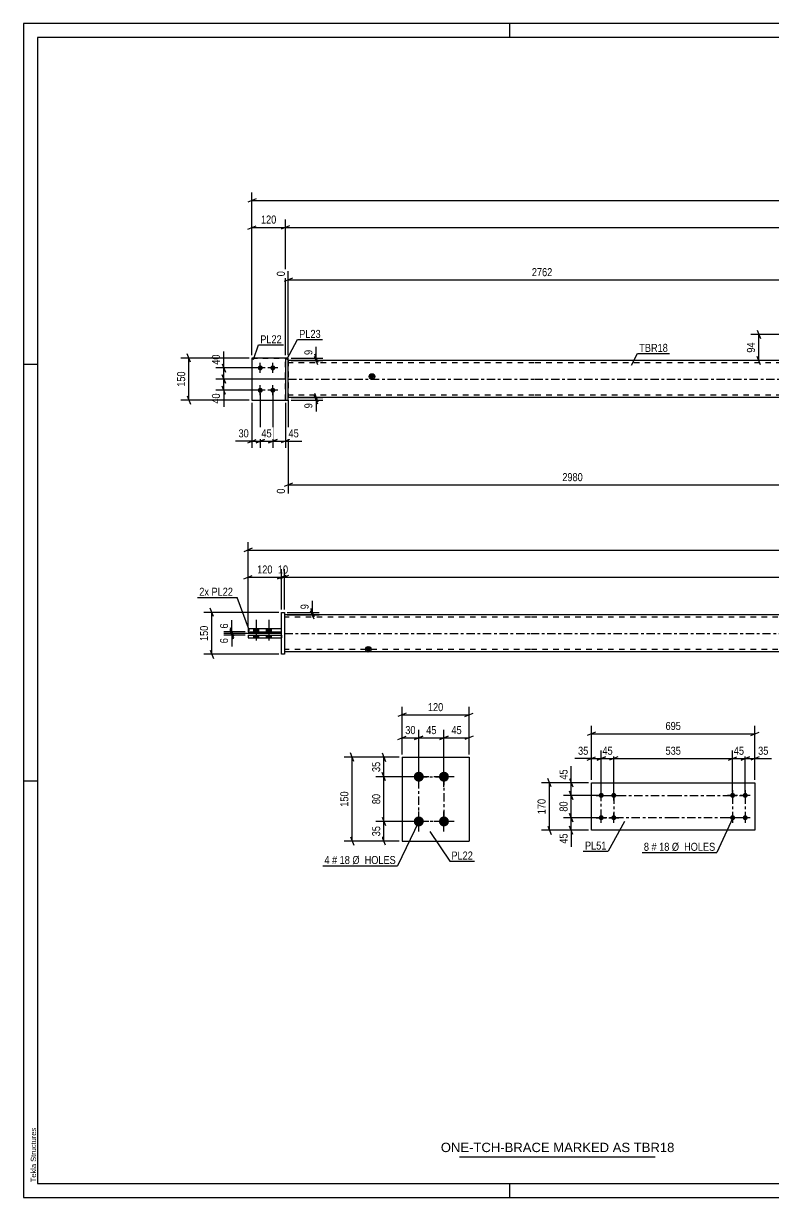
# Model space of a CAD drawing. Header units: millimetres. Extents: x 0 to 594, y 0 to 420.
# Drawn here: x 0 to 268.3, y 0 to 420 of the extents above; entities that cross this region are included whole.
import ezdxf

# ---------------------------------------------------------------- set-up
doc = ezdxf.new("R2010")
doc.units = ezdxf.units.MM
doc.linetypes.add('DXK_LINE_DOT2', pattern=[3.9198, 1.9599, -1.9599])
doc.linetypes.add('DXK_LINE_DOT3', pattern=[5.9187, 2.979, -0.9799, 0.9799, -0.9799])
doc.styles.add('Arial', font='ARIAL.TTF', dxfattribs={"height": 0.2})
doc.styles.add('Arial Narrow', font='ARIALN.TTF', dxfattribs={"height": 0.2})

# ---------------------------------------------------------------- blocks, each defined once
blk = doc.blocks.new('Unknown-489684449-1163')
at = {"color": 5, "linetype": 'Continuous'}
for p, q in [((594, 420), (0, 420)), ((0, 420), (0, 0)), ((174, 415), (174, 420)), ((589, 415), (5, 415)), ((5, 415), (5, 5)), ((5, 298), (0, 298)), ((5, 149), (0, 149)), ((5, 5), (589, 5)), ((174, 0), (174, 5)), ((0, 0), (594, 0))]:
    blk.add_line(p, q, dxfattribs=at)
at = {"color": 174, "linetype": 'Continuous', "style": 'Arial'}
blk.add_text('Tekla Structures', height=1.9102, rotation=90, dxfattribs=at).set_placement((4.5, 5.5))
blk = doc.blocks.new('Unknown-489684449-10441')
at = {"color": 7, "linetype": 'Continuous'}
blk.add_line((156, 14.5), (226, 14.5), dxfattribs=at)
at = {"color": 7, "style": 'Arial'}
blk.add_text('ONE-TCH-BRACE MARKED AS TBR18', height=3.3428, dxfattribs=at).set_placement((149.28, 16.25))
blk = doc.blocks.new('Part-489684449-1657 - 1537')
at = {"color": 2, "linetype": 'Continuous'}
for p, q in [((92.32, 209.32), (93.32, 209.32)), ((92.32, 194.32), (92.32, 209.32)), ((93.32, 209.32), (93.32, 194.32)), ((93.32, 194.32), (92.32, 194.32))]:
    blk.add_line(p, q, dxfattribs=at)
blk = doc.blocks.new('Part-489684449-1655 - 1537')
at = {"color": 2, "linetype": 'Continuous'}
for p, q in [((80.32, 201.22), (80.32, 200.22)), ((80.32, 201.22), (92.32, 201.22)), ((80.32, 200.22), (92.32, 200.22)), ((92.32, 201.22), (92.32, 200.22))]:
    blk.add_line(p, q, dxfattribs=at)
blk = doc.blocks.new('Part-489684449-1543 - 1537')
at = {"linetype": 'Continuous'}
blk.add_hatch(color=2, dxfattribs=at).paths.add_polyline_path([(123.32, 195.22), (122.52, 196.62), (124.12, 196.62)])
at = {"color": 2, "linetype": 'Continuous'}
for p, q in [((181.32, 208.42), (93.32, 208.42)), ((422.75, 208.42), (181.42, 208.42)), ((181.32, 195.22), (93.32, 195.22)), ((123.32, 195.22), (122.52, 196.62)), ((122.52, 196.62), (124.12, 196.62)), ((124.12, 196.62), (123.32, 195.22)), ((422.75, 195.22), (181.42, 195.22))]:
    blk.add_line(p, q, dxfattribs=at)
at = {"color": 7, "linetype": 'DXK_LINE_DOT2'}
for p, q in [((93.32, 208.42), (93.32, 195.22)), ((181.32, 207.62), (93.32, 207.62)), ((422.75, 207.62), (181.42, 207.62)), ((181.32, 196.02), (93.32, 196.02)), ((422.75, 196.02), (181.42, 196.02))]:
    blk.add_line(p, q, dxfattribs=at)
at = {"color": 7, "linetype": 'DXK_LINE_DOT3'}
for p, q in [((93.32, 201.82), (181.32, 201.82)), ((181.42, 201.82), (422.75, 201.82))]:
    blk.add_line(p, q, dxfattribs=at)
at = {"color": 2, "linetype": 'Continuous'}
blk.add_circle((123.32, 196.12), 1, dxfattribs=at)
blk = doc.blocks.new('Part-489684449-1656 - 1537')
at = {"color": 2, "linetype": 'Continuous'}
for p, q in [((80.32, 203.42), (80.32, 202.42)), ((92.32, 203.42), (80.32, 203.42)), ((80.32, 202.42), (92.32, 202.42)), ((92.32, 202.42), (92.32, 203.42))]:
    blk.add_line(p, q, dxfattribs=at)
blk = doc.blocks.new('Bolt-489684449-1661 - 1537')
at = {"linetype": 'Continuous'}
for points in [[(82.42, 202.42), (84.22, 202.42), (84.22, 203.42), (82.42, 203.42)], [(82.42, 202.42), (84.22, 202.42), (84.22, 203.42), (82.42, 203.42)], [(86.92, 202.42), (88.72, 202.42), (88.72, 203.42), (86.92, 203.42)], [(86.92, 202.42), (88.72, 202.42), (88.72, 203.42), (86.92, 203.42)], [(82.42, 200.22), (84.22, 200.22), (84.22, 201.22), (82.42, 201.22)], [(82.42, 200.22), (84.22, 200.22), (84.22, 201.22), (82.42, 201.22)], [(86.92, 200.22), (88.72, 200.22), (88.72, 201.22), (86.92, 201.22)], [(86.92, 200.22), (88.72, 200.22), (88.72, 201.22), (86.92, 201.22)]]:
    blk.add_hatch(color=1, dxfattribs=at).paths.add_polyline_path(points)
at = {"color": 1, "linetype": 'Continuous'}
for p, q in [((83.32, 199.22), (83.32, 206.72)), ((83.32, 199.22), (83.32, 206.72)), ((87.82, 199.22), (87.82, 206.72)), ((87.82, 199.22), (87.82, 206.72)), ((82.42, 202.42), (82.42, 203.42)), ((82.42, 202.42), (82.42, 203.42)), ((84.22, 202.42), (84.22, 203.42)), ((84.22, 202.42), (84.22, 203.42)), ((86.92, 202.42), (86.92, 203.42)), ((86.92, 202.42), (86.92, 203.42)), ((88.72, 202.42), (88.72, 203.42)), ((88.72, 202.42), (88.72, 203.42)), ((82.42, 200.22), (82.42, 201.22)), ((82.42, 200.22), (82.42, 201.22)), ((84.22, 200.22), (84.22, 201.22)), ((84.22, 200.22), (84.22, 201.22)), ((86.92, 200.22), (86.92, 201.22)), ((86.92, 200.22), (86.92, 201.22)), ((88.72, 200.22), (88.72, 201.22)), ((88.72, 200.22), (88.72, 201.22))]:
    blk.add_line(p, q, dxfattribs=at)
blk = doc.blocks.new('Part-489684449-1690 - 1400')
at = {"color": 2, "linetype": 'Continuous'}
for p, q in [((94.69, 300.29), (93.69, 300.29)), ((93.69, 300.29), (93.69, 285.29)), ((94.69, 285.29), (94.69, 300.29)), ((93.69, 285.29), (94.69, 285.29))]:
    blk.add_line(p, q, dxfattribs=at)
blk = doc.blocks.new('Part-489684449-1428 - 1400')
at = {"linetype": 'Continuous'}
blk.add_hatch(color=2, dxfattribs=at).paths.add_polyline_path([(124.69, 292.79), (123.89, 294.19), (125.49, 294.19)])
at = {"color": 2, "linetype": 'Continuous'}
for p, q in [((182.69, 299.39), (94.69, 299.39)), ((424.12, 299.39), (182.79, 299.39)), ((124.69, 292.79), (123.89, 294.19)), ((123.89, 294.19), (125.49, 294.19)), ((125.49, 294.19), (124.69, 292.79)), ((182.69, 286.19), (94.69, 286.19)), ((424.12, 286.19), (182.79, 286.19))]:
    blk.add_line(p, q, dxfattribs=at)
at = {"color": 7, "linetype": 'DXK_LINE_DOT2'}
for p, q in [((94.69, 299.39), (94.69, 286.19)), ((182.69, 298.59), (94.69, 298.59)), ((424.12, 298.59), (182.79, 298.59)), ((182.69, 286.99), (94.69, 286.99)), ((424.12, 286.99), (182.79, 286.99))]:
    blk.add_line(p, q, dxfattribs=at)
at = {"color": 7, "linetype": 'DXK_LINE_DOT3'}
for p, q in [((94.69, 292.79), (182.69, 292.79)), ((182.79, 292.79), (424.12, 292.79))]:
    blk.add_line(p, q, dxfattribs=at)
at = {"color": 2, "linetype": 'Continuous'}
blk.add_circle((124.69, 293.69), 1, dxfattribs=at)
blk = doc.blocks.new('Part-489684449-1688 - 1400')
at = {"color": 7, "linetype": 'DXK_LINE_DOT2'}
for p, q in [((81.69, 300.29), (81.69, 285.29)), ((81.69, 300.29), (93.69, 300.29)), ((93.69, 300.29), (93.69, 285.29)), ((81.69, 285.29), (93.69, 285.29))]:
    blk.add_line(p, q, dxfattribs=at)
blk = doc.blocks.new('Part-489684449-1689 - 1400')
at = {"color": 2, "linetype": 'Continuous'}
for p, q in [((81.69, 300.29), (81.69, 285.29)), ((93.69, 300.29), (81.69, 300.29)), ((81.69, 285.29), (93.69, 285.29))]:
    blk.add_line(p, q, dxfattribs=at)
at = {"color": 7, "linetype": 'DXK_LINE_DOT2'}
blk.add_line((93.69, 285.29), (93.69, 300.29), dxfattribs=at)
blk = doc.blocks.new('Bolt-489684449-1694 - 1400')
at = {"linetype": 'Continuous'}
for points in [[(84.69, 295.89, -1), (84.69, 297.69, -1)], [(89.19, 295.89, -1), (89.19, 297.69, -1)], [(84.69, 287.89, -1), (84.69, 289.69, -1)], [(89.19, 287.89, -1), (89.19, 289.69, -1)]]:
    blk.add_hatch(color=1, dxfattribs=at).paths.add_polyline_path(points)
at = {"color": 1, "linetype": 'Continuous'}
for p, q in [((84.69, 294.99), (84.69, 298.59)), ((89.19, 294.99), (89.19, 298.59)), ((86.49, 296.79), (82.89, 296.79)), ((90.99, 296.79), (87.39, 296.79)), ((84.69, 286.99), (84.69, 290.59)), ((89.19, 286.99), (89.19, 290.59)), ((86.49, 288.79), (82.89, 288.79)), ((90.99, 288.79), (87.39, 288.79))]:
    blk.add_line(p, q, dxfattribs=at)
blk = doc.blocks.new('Bolt-489684449-7241 - 7239')
at = {"linetype": 'Continuous'}
for points in [[(253.65, 142.97, -1), (253.65, 144.77, -1)], [(258.15, 142.97, -1), (258.15, 144.77, -1)], [(253.65, 134.97, -1), (253.65, 136.77, -1)], [(258.15, 134.97, -1), (258.15, 136.77, -1)]]:
    blk.add_hatch(color=1, dxfattribs=at).paths.add_polyline_path(points)
at = {"color": 1, "linetype": 'Continuous'}
for p, q in [((255.45, 143.87), (251.85, 143.87)), ((253.65, 145.67), (253.65, 142.07)), ((259.95, 143.87), (256.35, 143.87)), ((258.15, 145.67), (258.15, 142.07)), ((255.45, 135.87), (251.85, 135.87)), ((253.65, 137.67), (253.65, 134.07)), ((259.95, 135.87), (256.35, 135.87)), ((258.15, 137.67), (258.15, 134.07))]:
    blk.add_line(p, q, dxfattribs=at)
blk = doc.blocks.new('Part-489684449-7240 - 7239')
at = {"color": 2, "linetype": 'Continuous'}
for p, q in [((203.15, 131.37), (203.15, 148.37)), ((203.15, 148.37), (232.35, 148.37)), ((232.45, 148.37), (261.65, 148.37)), ((261.65, 148.37), (261.65, 131.37)), ((232.35, 131.37), (203.15, 131.37)), ((261.65, 131.37), (232.45, 131.37))]:
    blk.add_line(p, q, dxfattribs=at)
blk = doc.blocks.new('Bolt-489684449-7242 - 7239')
at = {"linetype": 'Continuous'}
for points in [[(206.65, 144.77, -1), (206.65, 142.97, -1)], [(211.15, 144.77, -1), (211.15, 142.97, -1)], [(206.65, 136.77, -1), (206.65, 134.97, -1)], [(211.15, 136.77, -1), (211.15, 134.97, -1)]]:
    blk.add_hatch(color=1, dxfattribs=at).paths.add_polyline_path(points)
at = {"color": 1, "linetype": 'Continuous'}
for p, q in [((204.85, 143.87), (208.45, 143.87)), ((206.65, 142.07), (206.65, 145.67)), ((209.35, 143.87), (212.95, 143.87)), ((211.15, 142.07), (211.15, 145.67)), ((204.85, 135.87), (208.45, 135.87)), ((206.65, 134.07), (206.65, 137.67)), ((209.35, 135.87), (212.95, 135.87)), ((211.15, 134.07), (211.15, 137.67))]:
    blk.add_line(p, q, dxfattribs=at)
blk = doc.blocks.new('Part-489684449-7162 - 7161')
at = {"color": 2, "linetype": 'Continuous'}
for p, q in [((135.4, 157.54), (135.4, 127.54)), ((135.4, 157.54), (159.4, 157.54)), ((159.4, 157.54), (159.4, 127.54)), ((135.4, 127.54), (159.4, 127.54))]:
    blk.add_line(p, q, dxfattribs=at)
blk = doc.blocks.new('Bolt-489684449-7163 - 7161')
at = {"linetype": 'Continuous'}
for points in [[(141.4, 148.74, -1), (141.4, 152.34, -1)], [(150.4, 148.74, -1), (150.4, 152.34, -1)], [(141.4, 132.74, -1), (141.4, 136.34, -1)], [(150.4, 132.74, -1), (150.4, 136.34, -1)]]:
    blk.add_hatch(color=1, dxfattribs=at).paths.add_polyline_path(points)
at = {"color": 1, "linetype": 'Continuous'}
for p, q in [((141.4, 146.94), (141.4, 154.14)), ((150.4, 146.94), (150.4, 154.14)), ((145, 150.54), (137.8, 150.54)), ((154, 150.54), (146.8, 150.54)), ((145, 134.54), (137.8, 134.54)), ((141.4, 130.94), (141.4, 138.14)), ((154, 134.54), (146.8, 134.54)), ((150.4, 130.94), (150.4, 138.14))]:
    blk.add_line(p, q, dxfattribs=at)
blk = doc.blocks.new('Rectangle-489684449-8534 - 7239')
at = {"color": 1, "linetype": 'DXK_LINE_DOT3'}
for p, q in [((206.65, 143.87), (232.35, 143.87)), ((206.65, 135.87), (206.65, 143.87)), ((232.45, 143.87), (258.15, 143.87)), ((258.15, 143.87), (258.15, 135.87)), ((232.35, 135.87), (206.65, 135.87)), ((258.15, 135.87), (232.45, 135.87))]:
    blk.add_line(p, q, dxfattribs=at)
blk = doc.blocks.new('Rectangle-489684449-8358 - 7161')
at = {"color": 1, "linetype": 'DXK_LINE_DOT3'}
blk.add_lwpolyline([(141.4, 150.54), (150.4, 150.54), (150.4, 134.54), (141.4, 134.54), (141.4, 150.54)], close=True, dxfattribs=at)
blk = doc.blocks.new('Line-489684449-8544 - 7239')
at = {"color": 1, "linetype": 'DXK_LINE_DOT3'}
blk.add_line((211.15, 143.87), (211.15, 135.87), dxfattribs=at)
blk = doc.blocks.new('Line-489684449-8551 - 7239')
at = {"color": 1, "linetype": 'DXK_LINE_DOT3'}
blk.add_line((253.65, 143.87), (253.65, 135.87), dxfattribs=at)
blk = doc.blocks.new('StraightDimension-489684449-5433 - 1537')
at = {"color": 7, "linetype": 'Continuous'}
for p, q in [((81.82, 232.24), (78.82, 231.04)), ((80.32, 204.42), (80.32, 234.49)), ((80.32, 231.64), (523.85, 231.64))]:
    blk.add_line(p, q, dxfattribs=at)
blk = doc.blocks.new('StraightDimension-489684449-5389 - 1537')
at = {"color": 7, "linetype": 'Continuous'}
for p, q in [((92.32, 210.32), (92.32, 224.74)), ((93.32, 210.32), (93.32, 224.74)), ((90.82, 221.29), (93.82, 222.49)), ((94.82, 222.49), (91.82, 221.29)), ((92.32, 221.89), (93.32, 221.89))]:
    blk.add_line(p, q, dxfattribs=at)
at = {"color": 0}
blk.add_wipeout([(95.25, 222.64), (95.25, 226.84), (90.39, 226.84), (90.39, 222.64)], dxfattribs=at)
at = {"color": 3, "style": 'Arial Narrow'}
blk.add_text('10', height=2.863, dxfattribs=at).set_placement((90.99, 223.24))
blk = doc.blocks.new('StraightDimension-489684449-9679 - 1537')
at = {"color": 7, "linetype": 'Continuous'}
for p, q in [((67.96, 207.82), (66.76, 210.82)), ((91.32, 209.32), (64.51, 209.32)), ((67.36, 194.32), (67.36, 209.32)), ((91.32, 194.32), (64.51, 194.32)), ((66.76, 195.82), (67.96, 192.82))]:
    blk.add_line(p, q, dxfattribs=at)
at = {"color": 0}
blk.add_wipeout([(66.61, 205.17), (62.41, 205.17), (62.41, 198.48), (66.61, 198.48)], dxfattribs=at)
at = {"color": 3, "style": 'Arial Narrow'}
blk.add_text('150', height=2.863, rotation=90.0002, dxfattribs=at).set_placement((66.01, 199.08))
blk = doc.blocks.new('StraightDimension-489684449-5445 - 1537')
at = {"color": 7, "linetype": 'Continuous'}
for p, q in [((102.72, 210.82), (103.92, 207.82)), ((94.32, 209.32), (105.72, 209.32)), ((94.32, 208.42), (105.72, 208.42)), ((103.92, 206.92), (102.72, 209.92)), ((103.32, 208.42), (103.32, 209.32))]:
    blk.add_line(p, q, dxfattribs=at)
at = {"color": 0}
blk.add_wipeout([(102.57, 212.88), (98.37, 212.88), (98.37, 209.85), (102.57, 209.85)], dxfattribs=at)
at = {"color": 7, "linetype": 'Continuous'}
blk.add_line((103.32, 209.32), (103.32, 213.4), dxfattribs=at)
blk.add_line((103.32, 209.32), (103.32, 213.4), dxfattribs=at)
at = {"color": 3, "style": 'Arial Narrow'}
blk.add_text('9', height=2.86, rotation=90.0002, dxfattribs=at).set_placement((101.97, 210.45))
blk = doc.blocks.new('StraightDimension-489684449-5331 - 1537')
at = {"color": 7, "linetype": 'Continuous'}
for p, q in [((79.32, 202.42), (71.67, 202.42)), ((92.32, 201.82), (71.67, 201.82)), ((73.92, 203.92), (75.12, 200.92)), ((75.12, 200.32), (73.92, 203.32)), ((74.52, 201.82), (74.52, 202.42))]:
    blk.add_line(p, q, dxfattribs=at)
at = {"color": 0}
blk.add_wipeout([(73.77, 205.98), (69.57, 205.98), (69.57, 202.95), (73.77, 202.95)], dxfattribs=at)
at = {"color": 7, "linetype": 'Continuous'}
blk.add_line((74.52, 202.42), (74.52, 206.5), dxfattribs=at)
blk.add_line((74.52, 202.42), (74.52, 206.5), dxfattribs=at)
at = {"color": 3, "style": 'Arial Narrow'}
blk.add_text('6', height=2.86, rotation=90.0002, dxfattribs=at).set_placement((73.17, 203.55))
blk = doc.blocks.new('StraightDimension-489684449-5332 - 1537')
at = {"color": 7, "linetype": 'Continuous'}
for p, q in [((92.32, 201.82), (71.67, 201.82)), ((73.92, 203.32), (75.12, 200.32)), ((75.12, 199.72), (73.92, 202.72)), ((74.52, 201.22), (74.52, 201.82)), ((79.32, 201.22), (71.67, 201.22))]:
    blk.add_line(p, q, dxfattribs=at)
at = {"color": 0}
blk.add_wipeout([(73.77, 200.7), (69.57, 200.7), (69.57, 197.67), (73.77, 197.67)], dxfattribs=at)
at = {"color": 7, "linetype": 'Continuous'}
blk.add_line((74.52, 201.22), (74.52, 197.15), dxfattribs=at)
blk.add_line((74.52, 201.22), (74.52, 197.15), dxfattribs=at)
at = {"color": 3, "style": 'Arial Narrow'}
blk.add_text('6', height=2.86, rotation=90.0002, dxfattribs=at).set_placement((73.17, 198.27))
blk = doc.blocks.new('StraightDimension-489684449-5388 - 1537')
at = {"color": 7, "linetype": 'Continuous'}
for p, q in [((93.32, 210.32), (93.32, 224.74)), ((94.82, 222.49), (91.82, 221.29)), ((93.32, 221.89), (510.85, 221.89))]:
    blk.add_line(p, q, dxfattribs=at)
blk = doc.blocks.new('StraightDimension-489684449-5390 - 1537')
at = {"color": 7, "linetype": 'Continuous'}
for p, q in [((80.32, 204.42), (80.32, 224.74)), ((92.32, 210.32), (92.32, 224.74)), ((78.82, 221.29), (81.82, 222.49)), ((80.32, 221.89), (92.32, 221.89)), ((93.82, 222.49), (90.82, 221.29))]:
    blk.add_line(p, q, dxfattribs=at)
at = {"color": 0}
blk.add_wipeout([(89.66, 222.64), (89.66, 226.84), (82.98, 226.84), (82.98, 222.64)], dxfattribs=at)
at = {"color": 3, "style": 'Arial Narrow'}
blk.add_text('120', height=2.863, dxfattribs=at).set_placement((83.58, 223.24))
blk = doc.blocks.new('StraightDimension-489684449-4973 - 1400')
at = {"color": 7, "linetype": 'Continuous'}
for p, q in [((84.69, 287.79), (84.69, 268.2)), ((81.69, 284.29), (81.69, 268.2)), ((80.19, 270), (83.19, 271.2)), ((81.69, 270.6), (84.69, 270.6)), ((86.19, 271.2), (83.19, 270))]:
    blk.add_line(p, q, dxfattribs=at)
at = {"color": 0}
blk.add_wipeout([(81.16, 271.35), (81.16, 275.55), (76.31, 275.55), (76.31, 271.35)], dxfattribs=at)
at = {"color": 7, "linetype": 'Continuous'}
blk.add_line((81.69, 270.6), (75.78, 270.6), dxfattribs=at)
blk.add_line((81.69, 270.6), (75.78, 270.6), dxfattribs=at)
at = {"color": 3, "style": 'Arial Narrow'}
blk.add_text('30', height=2.863, dxfattribs=at).set_placement((76.91, 271.95))
blk = doc.blocks.new('StraightDimension-489684449-5136 - 1400')
at = {"color": 7, "linetype": 'Continuous'}
for p, q in [((81.69, 301.29), (81.69, 349.92)), ((93.69, 301.29), (93.69, 349.92)), ((80.19, 346.47), (83.19, 347.67)), ((81.69, 347.07), (93.69, 347.07)), ((95.19, 347.67), (92.19, 346.47))]:
    blk.add_line(p, q, dxfattribs=at)
at = {"color": 0}
blk.add_wipeout([(91.03, 347.82), (91.03, 352.02), (84.35, 352.02), (84.35, 347.82)], dxfattribs=at)
at = {"color": 3, "style": 'Arial Narrow'}
blk.add_text('120', height=2.863, dxfattribs=at).set_placement((84.95, 348.42))
blk = doc.blocks.new('StraightDimension-489684449-5135 - 1400')
at = {"color": 7, "linetype": 'Continuous'}
for p, q in [((93.69, 301.29), (93.69, 349.92)), ((95.19, 347.67), (92.19, 346.47)), ((93.69, 347.07), (513.22, 347.07))]:
    blk.add_line(p, q, dxfattribs=at)
blk = doc.blocks.new('StraightDimension-489684449-5291 - 1400')
at = {"color": 7, "linetype": 'Continuous'}
for p, q in [((95.69, 300.29), (107.09, 300.29)), ((95.69, 299.39), (107.09, 299.39)), ((104.09, 301.79), (105.29, 298.79)), ((105.29, 297.89), (104.09, 300.89)), ((104.69, 299.39), (104.69, 300.29))]:
    blk.add_line(p, q, dxfattribs=at)
at = {"color": 0}
blk.add_wipeout([(103.94, 303.84), (99.74, 303.84), (99.74, 300.81), (103.94, 300.81)], dxfattribs=at)
at = {"color": 7, "linetype": 'Continuous'}
blk.add_line((104.69, 300.29), (104.69, 304.36), dxfattribs=at)
blk.add_line((104.69, 300.29), (104.69, 304.36), dxfattribs=at)
at = {"color": 3, "style": 'Arial Narrow'}
blk.add_text('9', height=2.86, rotation=90.0002, dxfattribs=at).set_placement((103.34, 301.41))
blk = doc.blocks.new('StraightDimension-489684449-5079 - 1400')
at = {"color": 7, "linetype": 'Continuous'}
for p, q in [((71.02, 294.29), (72.22, 291.29)), ((93.69, 292.79), (68.77, 292.79)), ((72.22, 287.29), (71.02, 290.29)), ((71.62, 288.79), (71.62, 292.79)), ((83.69, 288.79), (68.77, 288.79))]:
    blk.add_line(p, q, dxfattribs=at)
at = {"color": 0}
blk.add_wipeout([(70.87, 288.26), (66.67, 288.26), (66.67, 283.4), (70.87, 283.4)], dxfattribs=at)
at = {"color": 7, "linetype": 'Continuous'}
blk.add_line((71.62, 288.79), (71.62, 282.88), dxfattribs=at)
blk.add_line((71.62, 288.79), (71.62, 282.88), dxfattribs=at)
at = {"color": 3, "style": 'Arial Narrow'}
blk.add_text('40', height=2.863, rotation=90.0002, dxfattribs=at).set_placement((70.27, 284))
blk = doc.blocks.new('StraightDimension-489684449-5299 - 1400')
at = {"color": 7, "linetype": 'Continuous'}
for p, q in [((95.69, 286.19), (107.09, 286.19)), ((104.09, 287.69), (105.29, 284.69)), ((105.29, 283.79), (104.09, 286.79)), ((104.69, 285.29), (104.69, 286.19)), ((95.69, 285.29), (107.09, 285.29))]:
    blk.add_line(p, q, dxfattribs=at)
at = {"color": 0}
blk.add_wipeout([(103.94, 284.76), (99.74, 284.76), (99.74, 281.73), (103.94, 281.73)], dxfattribs=at)
at = {"color": 7, "linetype": 'Continuous'}
blk.add_line((104.69, 285.29), (104.69, 281.21), dxfattribs=at)
blk.add_line((104.69, 285.29), (104.69, 281.21), dxfattribs=at)
at = {"color": 3, "style": 'Arial Narrow'}
blk.add_text('9', height=2.86, rotation=90.0002, dxfattribs=at).set_placement((103.34, 282.33))
blk = doc.blocks.new('StraightDimension-489684449-4821 - 1400')
at = {"color": 7, "linetype": 'Continuous'}
for p, q in [((275.31, 308.75), (260.13, 308.75)), ((262.38, 310.25), (263.58, 307.25)), ((262.98, 299.39), (262.98, 308.75)), ((271.98, 299.39), (260.13, 299.39)), ((263.58, 297.89), (262.38, 300.89))]:
    blk.add_line(p, q, dxfattribs=at)
at = {"color": 0}
blk.add_wipeout([(262.23, 306.49), (258.03, 306.49), (258.03, 301.64), (262.23, 301.64)], dxfattribs=at)
at = {"color": 3, "style": 'Arial Narrow'}
blk.add_text('94', height=2.863, rotation=90.0002, dxfattribs=at).set_placement((261.63, 302.24))
blk = doc.blocks.new('StraightDimension-489684449-4848 - 1400')
at = {"color": 7, "linetype": 'Continuous'}
for p, q in [((276.31, 309.75), (276.31, 336.87)), ((96.19, 328.86), (93.19, 327.66)), ((94.69, 301.29), (94.69, 331.39)), ((94.69, 328.26), (276.31, 328.26)), ((274.81, 327.66), (277.81, 328.86))]:
    blk.add_line(p, q, dxfattribs=at)
at = {"color": 0, "linetype": 'Continuous'}
for points in [[(275.71, 337.47), (271.51, 337.47), (271.51, 328.96), (275.71, 328.96)], [(94.09, 331.99), (89.89, 331.99), (89.89, 328.96), (94.09, 328.96)]]:
    blk.add_wipeout(points, dxfattribs=at)
at = {"color": 0}
blk.add_wipeout([(189.76, 329.01), (189.76, 333.21), (181.24, 333.21), (181.24, 329.01)], dxfattribs=at)
at = {"color": 3, "linetype": 'Continuous', "style": 'Arial Narrow'}
for s, height, p in [('2762', 2.863, (275.11, 329.56)), ('0', 2.86, (93.49, 329.56))]:
    blk.add_text(s, height=height, rotation=90.0002, dxfattribs=at).set_placement(p)
at = {"color": 3, "style": 'Arial Narrow'}
blk.add_text('2762', height=2.863, dxfattribs=at).set_placement((181.84, 329.61))
blk = doc.blocks.new('StraightDimension-489684449-4901 - 1400')
at = {"color": 7, "linetype": 'Continuous'}
for p, q in [((94.69, 285.19), (94.69, 251.8)), ((298.09, 285.19), (298.09, 246.31)), ((96.19, 255.53), (93.19, 254.33)), ((94.69, 254.93), (298.09, 254.93)), ((296.59, 254.33), (299.59, 255.53))]:
    blk.add_line(p, q, dxfattribs=at)
at = {"color": 0}
blk.add_wipeout([(200.65, 255.68), (200.65, 259.88), (192.14, 259.88), (192.14, 255.68)], dxfattribs=at)
at = {"color": 0, "linetype": 'Continuous'}
for points in [[(94.09, 254.23), (89.89, 254.23), (89.89, 251.2), (94.09, 251.2)], [(297.49, 254.23), (293.29, 254.23), (293.29, 245.71), (297.49, 245.71)]]:
    blk.add_wipeout(points, dxfattribs=at)
at = {"color": 3, "style": 'Arial Narrow'}
blk.add_text('2980', height=2.863, dxfattribs=at).set_placement((192.74, 256.28))
at = {"color": 3, "linetype": 'Continuous', "style": 'Arial Narrow'}
for s, height, p in [('0', 2.86, (93.49, 251.8)), ('2980', 2.863, (296.89, 246.31))]:
    blk.add_text(s, height=height, rotation=90.0002, dxfattribs=at).set_placement(p)
blk = doc.blocks.new('StraightDimension-489684449-4971 - 1400')
at = {"color": 7, "linetype": 'Continuous'}
for p, q in [((89.19, 287.79), (89.19, 268.2)), ((93.69, 284.29), (93.69, 268.2)), ((87.69, 270), (90.69, 271.2)), ((89.19, 270.6), (93.69, 270.6)), ((95.19, 271.2), (92.19, 270))]:
    blk.add_line(p, q, dxfattribs=at)
at = {"color": 0}
blk.add_wipeout([(99.07, 271.35), (99.07, 275.55), (94.21, 275.55), (94.21, 271.35)], dxfattribs=at)
at = {"color": 7, "linetype": 'Continuous'}
blk.add_line((93.69, 270.6), (99.59, 270.6), dxfattribs=at)
blk.add_line((93.69, 270.6), (99.59, 270.6), dxfattribs=at)
at = {"color": 3, "style": 'Arial Narrow'}
blk.add_text('45', height=2.863, dxfattribs=at).set_placement((94.81, 271.95))
blk = doc.blocks.new('StraightDimension-489684449-4972 - 1400')
at = {"color": 7, "linetype": 'Continuous'}
for p, q in [((84.69, 287.79), (84.69, 268.2)), ((89.19, 287.79), (89.19, 268.2)), ((83.19, 270), (86.19, 271.2)), ((84.69, 270.6), (89.19, 270.6)), ((90.69, 271.2), (87.69, 270))]:
    blk.add_line(p, q, dxfattribs=at)
at = {"color": 0}
blk.add_wipeout([(89.37, 271.35), (89.37, 275.55), (84.51, 275.55), (84.51, 271.35)], dxfattribs=at)
at = {"color": 3, "style": 'Arial Narrow'}
blk.add_text('45', height=2.863, dxfattribs=at).set_placement((85.11, 271.95))
blk = doc.blocks.new('StraightDimension-489684449-5078 - 1400')
at = {"color": 7, "linetype": 'Continuous'}
for p, q in [((71.02, 298.29), (72.22, 295.29)), ((83.69, 296.79), (68.77, 296.79)), ((72.22, 291.29), (71.02, 294.29)), ((71.62, 292.79), (71.62, 296.79)), ((93.69, 292.79), (68.77, 292.79))]:
    blk.add_line(p, q, dxfattribs=at)
at = {"color": 0}
blk.add_wipeout([(70.87, 302.17), (66.67, 302.17), (66.67, 297.31), (70.87, 297.31)], dxfattribs=at)
at = {"color": 7, "linetype": 'Continuous'}
blk.add_line((71.62, 296.79), (71.62, 302.69), dxfattribs=at)
blk.add_line((71.62, 296.79), (71.62, 302.69), dxfattribs=at)
at = {"color": 3, "style": 'Arial Narrow'}
blk.add_text('40', height=2.863, rotation=90.0002, dxfattribs=at).set_placement((70.27, 297.91))
blk = doc.blocks.new('StraightDimension-489684449-9657 - 1400')
at = {"color": 7, "linetype": 'Continuous'}
for p, q in [((80.69, 300.29), (56.33, 300.29)), ((59.78, 298.79), (58.58, 301.79)), ((59.18, 285.29), (59.18, 300.29)), ((58.58, 286.79), (59.78, 283.79)), ((80.69, 285.29), (56.33, 285.29))]:
    blk.add_line(p, q, dxfattribs=at)
at = {"color": 0}
blk.add_wipeout([(58.43, 296.13), (54.23, 296.13), (54.23, 289.44), (58.43, 289.44)], dxfattribs=at)
at = {"color": 3, "style": 'Arial Narrow'}
blk.add_text('150', height=2.863, rotation=90.0002, dxfattribs=at).set_placement((57.83, 290.04))
blk = doc.blocks.new('StraightDimension-489684449-5204 - 1400')
at = {"color": 7, "linetype": 'Continuous'}
for p, q in [((83.19, 357.27), (80.19, 356.07)), ((81.69, 301.29), (81.69, 359.52)), ((81.69, 356.67), (525.22, 356.67))]:
    blk.add_line(p, q, dxfattribs=at)
blk = doc.blocks.new('StraightDimension-489684449-8615 - 7239')
at = {"color": 7, "linetype": 'Continuous'}
for p, q in [((202.15, 148.37), (193.1, 148.37)), ((195.35, 149.87), (196.55, 146.87)), ((195.95, 143.87), (195.95, 148.37)), ((205.65, 143.87), (193.1, 143.87)), ((196.55, 142.37), (195.35, 145.37))]:
    blk.add_line(p, q, dxfattribs=at)
at = {"color": 0}
blk.add_wipeout([(195.2, 153.75), (191, 153.75), (191, 148.89), (195.2, 148.89)], dxfattribs=at)
at = {"color": 7, "linetype": 'Continuous'}
blk.add_line((195.95, 148.37), (195.95, 154.27), dxfattribs=at)
blk.add_line((195.95, 148.37), (195.95, 154.27), dxfattribs=at)
at = {"color": 3, "style": 'Arial Narrow'}
blk.add_text('45', height=2.863, rotation=90.0002, dxfattribs=at).set_placement((194.6, 149.49))
blk = doc.blocks.new('StraightDimension-489684449-8564 - 7239')
at = {"color": 7, "linetype": 'Continuous'}
for p, q in [((258.15, 144.87), (258.15, 159.9)), ((261.65, 149.37), (261.65, 159.9)), ((256.65, 156.45), (259.65, 157.65)), ((258.15, 157.05), (261.65, 157.05)), ((263.15, 157.65), (260.15, 156.45))]:
    blk.add_line(p, q, dxfattribs=at)
at = {"color": 0}
blk.add_wipeout([(267.04, 157.8), (267.04, 162), (262.18, 162), (262.18, 157.8)], dxfattribs=at)
at = {"color": 7, "linetype": 'Continuous'}
blk.add_line((261.65, 157.05), (267.56, 157.05), dxfattribs=at)
blk.add_line((261.65, 157.05), (267.56, 157.05), dxfattribs=at)
at = {"color": 3, "style": 'Arial Narrow'}
blk.add_text('35', height=2.863, dxfattribs=at).set_placement((262.78, 158.4))
blk = doc.blocks.new('StraightDimension-489684449-8565 - 7239')
at = {"color": 7, "linetype": 'Continuous'}
for p, q in [((253.65, 144.87), (253.65, 159.9)), ((258.15, 144.87), (258.15, 159.9)), ((252.15, 156.45), (255.15, 157.65)), ((253.65, 157.05), (258.15, 157.05)), ((259.65, 157.65), (256.65, 156.45))]:
    blk.add_line(p, q, dxfattribs=at)
at = {"color": 0}
blk.add_wipeout([(258.33, 157.8), (258.33, 162), (253.48, 162), (253.48, 157.8)], dxfattribs=at)
at = {"color": 3, "style": 'Arial Narrow'}
blk.add_text('45', height=2.863, dxfattribs=at).set_placement((254.08, 158.4))
blk = doc.blocks.new('StraightDimension-489684449-8566 - 7239')
at = {"color": 7, "linetype": 'Continuous'}
for p, q in [((211.15, 144.87), (211.15, 159.9)), ((253.65, 144.87), (253.65, 159.9)), ((212.65, 157.65), (209.65, 156.45)), ((211.15, 157.05), (253.65, 157.05)), ((252.15, 156.45), (255.15, 157.65))]:
    blk.add_line(p, q, dxfattribs=at)
at = {"color": 0}
blk.add_wipeout([(235.75, 157.8), (235.75, 162), (229.06, 162), (229.06, 157.8)], dxfattribs=at)
at = {"color": 3, "style": 'Arial Narrow'}
blk.add_text('535', height=2.863, dxfattribs=at).set_placement((229.66, 158.4))
blk = doc.blocks.new('StraightDimension-489684449-8567 - 7239')
at = {"color": 7, "linetype": 'Continuous'}
for p, q in [((206.65, 144.87), (206.65, 159.9)), ((211.15, 144.87), (211.15, 159.9)), ((205.15, 156.45), (208.15, 157.65)), ((206.65, 157.05), (211.15, 157.05)), ((212.65, 157.65), (209.65, 156.45))]:
    blk.add_line(p, q, dxfattribs=at)
at = {"color": 0}
blk.add_wipeout([(211.33, 157.8), (211.33, 162), (206.48, 162), (206.48, 157.8)], dxfattribs=at)
at = {"color": 3, "style": 'Arial Narrow'}
blk.add_text('45', height=2.863, dxfattribs=at).set_placement((207.08, 158.4))
blk = doc.blocks.new('StraightDimension-489684449-8568 - 7239')
at = {"color": 7, "linetype": 'Continuous'}
for p, q in [((203.15, 149.37), (203.15, 159.9)), ((206.65, 144.87), (206.65, 159.9)), ((201.65, 156.45), (204.65, 157.65)), ((203.15, 157.05), (206.65, 157.05)), ((208.15, 157.65), (205.15, 156.45))]:
    blk.add_line(p, q, dxfattribs=at)
at = {"color": 0}
blk.add_wipeout([(202.63, 157.8), (202.63, 162), (197.77, 162), (197.77, 157.8)], dxfattribs=at)
at = {"color": 7, "linetype": 'Continuous'}
blk.add_line((203.15, 157.05), (197.25, 157.05), dxfattribs=at)
blk.add_line((203.15, 157.05), (197.25, 157.05), dxfattribs=at)
at = {"color": 3, "style": 'Arial Narrow'}
blk.add_text('35', height=2.863, dxfattribs=at).set_placement((198.37, 158.4))
blk = doc.blocks.new('StraightDimension-489684449-8616 - 7239')
at = {"color": 7, "linetype": 'Continuous'}
for p, q in [((205.65, 143.87), (193.1, 143.87)), ((195.35, 145.37), (196.55, 142.37)), ((195.95, 135.87), (195.95, 143.87)), ((205.65, 135.87), (193.1, 135.87)), ((196.55, 134.37), (195.35, 137.37))]:
    blk.add_line(p, q, dxfattribs=at)
at = {"color": 0}
blk.add_wipeout([(195.2, 142.29), (191, 142.29), (191, 137.44), (195.2, 137.44)], dxfattribs=at)
at = {"color": 3, "style": 'Arial Narrow'}
blk.add_text('80', height=2.863, rotation=90.0002, dxfattribs=at).set_placement((194.6, 138.04))
blk = doc.blocks.new('StraightDimension-489684449-8617 - 7239')
at = {"color": 7, "linetype": 'Continuous'}
for p, q in [((205.65, 135.87), (193.1, 135.87)), ((195.35, 137.37), (196.55, 134.37)), ((195.95, 131.37), (195.95, 135.87)), ((202.15, 131.37), (193.1, 131.37)), ((196.55, 129.87), (195.35, 132.87))]:
    blk.add_line(p, q, dxfattribs=at)
at = {"color": 0}
blk.add_wipeout([(195.2, 130.84), (191, 130.84), (191, 125.98), (195.2, 125.98)], dxfattribs=at)
at = {"color": 7, "linetype": 'Continuous'}
blk.add_line((195.95, 131.37), (195.95, 125.46), dxfattribs=at)
blk.add_line((195.95, 131.37), (195.95, 125.46), dxfattribs=at)
at = {"color": 3, "style": 'Arial Narrow'}
blk.add_text('45', height=2.863, rotation=90.0002, dxfattribs=at).set_placement((194.6, 126.58))
blk = doc.blocks.new('StraightDimension-489684449-8644 - 7239')
at = {"color": 7, "linetype": 'Continuous'}
for p, q in [((202.15, 148.37), (185.25, 148.37)), ((188.7, 146.87), (187.5, 149.87)), ((188.1, 131.37), (188.1, 148.37)), ((202.15, 131.37), (185.25, 131.37)), ((187.5, 132.87), (188.7, 129.87))]:
    blk.add_line(p, q, dxfattribs=at)
at = {"color": 0}
blk.add_wipeout([(187.35, 143.21), (183.15, 143.21), (183.15, 136.52), (187.35, 136.52)], dxfattribs=at)
at = {"color": 3, "style": 'Arial Narrow'}
blk.add_text('170', height=2.863, rotation=90.0002, dxfattribs=at).set_placement((186.75, 137.12))
blk = doc.blocks.new('StraightDimension-489684449-10287 - 7239')
at = {"color": 7, "linetype": 'Continuous'}
for p, q in [((203.15, 149.37), (203.15, 168.77)), ((261.65, 149.37), (261.65, 168.77)), ((204.65, 166.52), (201.65, 165.32)), ((203.15, 165.92), (261.65, 165.92)), ((260.15, 165.32), (263.15, 166.52))]:
    blk.add_line(p, q, dxfattribs=at)
at = {"color": 0}
blk.add_wipeout([(235.75, 166.67), (235.75, 170.87), (229.06, 170.87), (229.06, 166.67)], dxfattribs=at)
at = {"color": 3, "style": 'Arial Narrow'}
blk.add_text('695', height=2.863, dxfattribs=at).set_placement((229.66, 167.27))
blk = doc.blocks.new('StraightDimension-489684449-7329 - 7161')
at = {"color": 7, "linetype": 'Continuous'}
for p, q in [((148.9, 163.84), (151.9, 165.04)), ((150.4, 151.54), (150.4, 167.29)), ((150.4, 164.44), (159.4, 164.44)), ((160.9, 165.04), (157.9, 163.84)), ((159.4, 158.54), (159.4, 167.29))]:
    blk.add_line(p, q, dxfattribs=at)
at = {"color": 0}
blk.add_wipeout([(157.33, 165.19), (157.33, 169.39), (152.47, 169.39), (152.47, 165.19)], dxfattribs=at)
at = {"color": 3, "style": 'Arial Narrow'}
blk.add_text('45', height=2.863, dxfattribs=at).set_placement((153.07, 165.79))
blk = doc.blocks.new('StraightDimension-489684449-7331 - 7161')
at = {"color": 7, "linetype": 'Continuous'}
for p, q in [((133.9, 163.84), (136.9, 165.04)), ((135.4, 158.54), (135.4, 167.29)), ((135.4, 164.44), (141.4, 164.44)), ((142.9, 165.04), (139.9, 163.84)), ((141.4, 151.54), (141.4, 167.29))]:
    blk.add_line(p, q, dxfattribs=at)
at = {"color": 0}
blk.add_wipeout([(140.83, 165.19), (140.83, 169.39), (135.97, 169.39), (135.97, 165.19)], dxfattribs=at)
at = {"color": 3, "style": 'Arial Narrow'}
blk.add_text('30', height=2.863, dxfattribs=at).set_placement((136.57, 165.79))
blk = doc.blocks.new('StraightDimension-489684449-7330 - 7161')
at = {"color": 7, "linetype": 'Continuous'}
for p, q in [((139.9, 163.84), (142.9, 165.04)), ((141.4, 151.54), (141.4, 167.29)), ((141.4, 164.44), (150.4, 164.44)), ((151.9, 165.04), (148.9, 163.84)), ((150.4, 151.54), (150.4, 167.29))]:
    blk.add_line(p, q, dxfattribs=at)
at = {"color": 0}
blk.add_wipeout([(148.33, 165.19), (148.33, 169.39), (143.47, 169.39), (143.47, 165.19)], dxfattribs=at)
at = {"color": 3, "style": 'Arial Narrow'}
blk.add_text('45', height=2.863, dxfattribs=at).set_placement((144.07, 165.79))
blk = doc.blocks.new('StraightDimension-489684449-7324 - 7161')
at = {"color": 7, "linetype": 'Continuous'}
for p, q in [((134.4, 157.54), (114.7, 157.54)), ((118.15, 156.04), (116.95, 159.04)), ((117.55, 127.54), (117.55, 157.54)), ((134.4, 127.54), (114.7, 127.54)), ((116.95, 129.04), (118.15, 126.04))]:
    blk.add_line(p, q, dxfattribs=at)
at = {"color": 0}
blk.add_wipeout([(116.8, 145.89), (112.6, 145.89), (112.6, 139.2), (116.8, 139.2)], dxfattribs=at)
at = {"color": 3, "style": 'Arial Narrow'}
blk.add_text('150', height=2.863, rotation=90.0002, dxfattribs=at).set_placement((116.2, 139.8))
blk = doc.blocks.new('StraightDimension-489684449-7342 - 7161')
at = {"color": 7, "linetype": 'Continuous'}
for p, q in [((136.9, 173.25), (133.9, 172.05)), ((135.4, 158.54), (135.4, 175.5)), ((135.4, 172.65), (159.4, 172.65)), ((157.9, 172.05), (160.9, 173.25)), ((159.4, 158.54), (159.4, 175.5))]:
    blk.add_line(p, q, dxfattribs=at)
at = {"color": 0}
blk.add_wipeout([(150.74, 173.4), (150.74, 177.6), (144.06, 177.6), (144.06, 173.4)], dxfattribs=at)
at = {"color": 3, "style": 'Arial Narrow'}
blk.add_text('120', height=2.863, dxfattribs=at).set_placement((144.66, 174))
blk = doc.blocks.new('StraightDimension-489684449-8370 - 7161')
at = {"color": 7, "linetype": 'Continuous'}
for p, q in [((134.4, 157.54), (126.09, 157.54)), ((128.34, 159.04), (129.54, 156.04)), ((128.94, 150.54), (128.94, 157.54)), ((129.54, 149.04), (128.34, 152.04)), ((140.4, 150.54), (126.09, 150.54))]:
    blk.add_line(p, q, dxfattribs=at)
at = {"color": 0}
blk.add_wipeout([(128.19, 156.47), (123.99, 156.47), (123.99, 151.62), (128.19, 151.62)], dxfattribs=at)
at = {"color": 3, "style": 'Arial Narrow'}
blk.add_text('35', height=2.863, rotation=90.0002, dxfattribs=at).set_placement((127.59, 152.22))
blk = doc.blocks.new('StraightDimension-489684449-8371 - 7161')
at = {"color": 7, "linetype": 'Continuous'}
for p, q in [((129.54, 149.04), (128.34, 152.04)), ((140.4, 150.54), (126.09, 150.54)), ((128.94, 134.54), (128.94, 150.54)), ((140.4, 134.54), (126.09, 134.54)), ((128.34, 136.04), (129.54, 133.04))]:
    blk.add_line(p, q, dxfattribs=at)
at = {"color": 0}
blk.add_wipeout([(128.19, 144.97), (123.99, 144.97), (123.99, 140.12), (128.19, 140.12)], dxfattribs=at)
at = {"color": 3, "style": 'Arial Narrow'}
blk.add_text('80', height=2.863, rotation=90.0002, dxfattribs=at).set_placement((127.59, 140.72))
blk = doc.blocks.new('StraightDimension-489684449-8372 - 7161')
at = {"color": 7, "linetype": 'Continuous'}
for p, q in [((140.4, 134.54), (126.09, 134.54)), ((128.34, 136.04), (129.54, 133.04)), ((128.94, 127.54), (128.94, 134.54)), ((134.4, 127.54), (126.09, 127.54)), ((129.54, 126.04), (128.34, 129.04))]:
    blk.add_line(p, q, dxfattribs=at)
at = {"color": 0}
blk.add_wipeout([(128.19, 133.47), (123.99, 133.47), (123.99, 128.62), (128.19, 128.62)], dxfattribs=at)
at = {"color": 3, "style": 'Arial Narrow'}
blk.add_text('35', height=2.863, rotation=90.0002, dxfattribs=at).set_placement((127.59, 129.22))
blk = doc.blocks.new('MarkSet-489684449-5512 - 1537')
at = {"color": 0}
blk.add_wipeout([(66.35, 215.28), (66.35, 218.28), (62.88, 218.28), (62.88, 215.28)], dxfattribs=at)
blk.add_wipeout([(66.35, 215.28), (66.35, 218.28), (62.88, 218.28), (62.88, 215.28)], dxfattribs=at)
blk.add_wipeout([(74.93, 215.28), (74.93, 218.28), (67.25, 218.28), (67.25, 215.28)], dxfattribs=at)
blk.add_wipeout([(74.93, 215.28), (74.93, 218.28), (67.25, 218.28), (67.25, 215.28)], dxfattribs=at)
at = {"color": 30, "linetype": 'Continuous'}
for p in [(62.28, 214.68), (80.88, 202.74)]:
    blk.add_line(p, (76.43, 214.68), dxfattribs=at)
at = {"color": 3, "style": 'Arial Narrow'}
for s, p in [('2x', (62.88, 215.28)), ('PL22', (67.25, 215.28))]:
    blk.add_text(s, height=2.863, dxfattribs=at).set_placement(p)
blk = doc.blocks.new('Mark-489684449-1423 - 1400')
at = {"color": 0}
blk.add_wipeout([(230.48, 302.52), (230.48, 305.52), (220.26, 305.52), (220.26, 302.52)], dxfattribs=at)
blk.add_wipeout([(230.48, 302.52), (230.48, 305.52), (220.26, 305.52), (220.26, 302.52)], dxfattribs=at)
at = {"color": 30, "linetype": 'Continuous'}
for p, q in [((217.54, 297.82), (219.66, 301.92)), ((219.66, 301.92), (231.08, 301.92))]:
    blk.add_line(p, q, dxfattribs=at)
at = {"color": 3, "style": 'Arial Narrow'}
blk.add_text('TBR18', height=2.863, dxfattribs=at).set_placement((220.26, 302.52))
blk = doc.blocks.new('Mark-489684449-5230 - 1400')
at = {"color": 0}
blk.add_wipeout([(92.37, 305.58), (92.37, 308.58), (84.69, 308.58), (84.69, 305.58)], dxfattribs=at)
blk.add_wipeout([(92.37, 305.58), (92.37, 308.58), (84.69, 308.58), (84.69, 305.58)], dxfattribs=at)
at = {"color": 30, "linetype": 'Continuous'}
for p, q in [((82.31, 299.83), (84.09, 304.98)), ((84.09, 304.98), (92.97, 304.98))]:
    blk.add_line(p, q, dxfattribs=at)
at = {"color": 3, "style": 'Arial Narrow'}
blk.add_text('PL22', height=2.863, dxfattribs=at).set_placement((84.69, 305.58))
blk = doc.blocks.new('Mark-489684449-5233 - 1400')
at = {"color": 0}
blk.add_wipeout([(106.3, 307.51), (106.3, 310.51), (98.63, 310.51), (98.63, 307.51)], dxfattribs=at)
blk.add_wipeout([(106.3, 307.51), (106.3, 310.51), (98.63, 310.51), (98.63, 307.51)], dxfattribs=at)
at = {"color": 30, "linetype": 'Continuous'}
for p, q in [((94.2, 299.81), (98.03, 306.91)), ((98.03, 306.91), (106.9, 306.91))]:
    blk.add_line(p, q, dxfattribs=at)
at = {"color": 3, "style": 'Arial Narrow'}
blk.add_text('PL23', height=2.863, dxfattribs=at).set_placement((98.63, 307.51))
blk = doc.blocks.new('MarkSet-489684449-8669 - 7239')
at = {"color": 0}
blk.add_wipeout([(223.74, 124.04), (223.74, 127.04), (221.91, 127.04), (221.91, 124.04)], dxfattribs=at)
blk.add_wipeout([(223.74, 124.04), (223.74, 127.04), (221.91, 127.04), (221.91, 124.04)], dxfattribs=at)
blk.add_wipeout([(226.47, 124.04), (226.47, 127.04), (224.64, 127.04), (224.64, 124.04)], dxfattribs=at)
blk.add_wipeout([(226.47, 124.04), (226.47, 127.04), (224.64, 127.04), (224.64, 124.04)], dxfattribs=at)
at = {"color": 3, "style": 'Arial Narrow'}
blk.add_text('8', height=2.86, dxfattribs=at).set_placement((221.91, 124.04))
at = {"color": 0}
blk.add_wipeout([(231.02, 124.04), (231.02, 127.04), (227.37, 127.04), (227.37, 124.04)], dxfattribs=at)
blk.add_wipeout([(231.02, 124.04), (231.02, 127.04), (227.37, 127.04), (227.37, 124.04)], dxfattribs=at)
at = {"color": 3, "style": 'Arial Narrow'}
blk.add_text('#', height=2.86, dxfattribs=at).set_placement((224.64, 124.04))
at = {"color": 0}
blk.add_wipeout([(247.45, 124.04), (247.45, 127.04), (231.92, 127.04), (231.92, 124.04)], dxfattribs=at)
blk.add_wipeout([(247.45, 124.04), (247.45, 127.04), (231.92, 127.04), (231.92, 124.04)], dxfattribs=at)
at = {"color": 7, "linetype": 'Continuous'}
for p in [(253.67, 135.8), (221.31, 123.44)]:
    blk.add_line(p, (248.05, 123.44), dxfattribs=at)
at = {"color": 3, "style": 'Arial Narrow'}
for s, p in [('18', (227.37, 124.04)), ('Ø  HOLES', (231.92, 124.04))]:
    blk.add_text(s, height=2.863, dxfattribs=at).set_placement(p)
blk = doc.blocks.new('Mark-489684449-8652 - 7239')
at = {"color": 0}
blk.add_wipeout([(208.5, 124.47), (208.5, 127.47), (200.83, 127.47), (200.83, 124.47)], dxfattribs=at)
blk.add_wipeout([(208.5, 124.47), (208.5, 127.47), (200.83, 127.47), (200.83, 124.47)], dxfattribs=at)
at = {"color": 30, "linetype": 'Continuous'}
for p in [(214.95, 134.53), (200.23, 123.87)]:
    blk.add_line(p, (209.1, 123.87), dxfattribs=at)
at = {"color": 3, "style": 'Arial Narrow'}
blk.add_text('PL51', height=2.863, dxfattribs=at).set_placement((200.83, 124.47))
blk = doc.blocks.new('Mark-489684449-8415 - 7161')
at = {"color": 0}
blk.add_wipeout([(160.74, 120.91), (160.74, 123.91), (153.07, 123.91), (153.07, 120.91)], dxfattribs=at)
blk.add_wipeout([(160.74, 120.91), (160.74, 123.91), (153.07, 123.91), (153.07, 120.91)], dxfattribs=at)
at = {"color": 30, "linetype": 'Continuous'}
for p, q in [((145.39, 130.89), (152.47, 120.31)), ((152.47, 120.31), (161.34, 120.31))]:
    blk.add_line(p, q, dxfattribs=at)
at = {"color": 3, "style": 'Arial Narrow'}
blk.add_text('PL22', height=2.863, dxfattribs=at).set_placement((153.07, 120.91))
blk = doc.blocks.new('Mark-489684449-8418 - 7161')
at = {"color": 0}
blk.add_wipeout([(109.47, 119.31), (109.47, 122.31), (107.64, 122.31), (107.64, 119.31)], dxfattribs=at)
blk.add_wipeout([(109.47, 119.31), (109.47, 122.31), (107.64, 122.31), (107.64, 119.31)], dxfattribs=at)
blk.add_wipeout([(112.19, 119.31), (112.19, 122.31), (110.37, 122.31), (110.37, 119.31)], dxfattribs=at)
blk.add_wipeout([(112.19, 119.31), (112.19, 122.31), (110.37, 122.31), (110.37, 119.31)], dxfattribs=at)
at = {"color": 3, "style": 'Arial Narrow'}
blk.add_text('4', height=2.86, dxfattribs=at).set_placement((107.64, 119.31))
at = {"color": 0}
blk.add_wipeout([(116.75, 119.31), (116.75, 122.31), (113.09, 122.31), (113.09, 119.31)], dxfattribs=at)
blk.add_wipeout([(116.75, 119.31), (116.75, 122.31), (113.09, 122.31), (113.09, 119.31)], dxfattribs=at)
at = {"color": 3, "style": 'Arial Narrow'}
blk.add_text('#', height=2.86, dxfattribs=at).set_placement((110.37, 119.31))
at = {"color": 0}
blk.add_wipeout([(133.18, 119.31), (133.18, 122.31), (117.65, 122.31), (117.65, 119.31)], dxfattribs=at)
blk.add_wipeout([(133.18, 119.31), (133.18, 122.31), (117.65, 122.31), (117.65, 119.31)], dxfattribs=at)
at = {"color": 7, "linetype": 'Continuous'}
for p in [(141.4, 134.54), (107.04, 118.71)]:
    blk.add_line(p, (133.78, 118.71), dxfattribs=at)
at = {"color": 3, "style": 'Arial Narrow'}
for s, p in [('18', (113.09, 119.31)), ('Ø  HOLES', (117.65, 119.31))]:
    blk.add_text(s, height=2.863, dxfattribs=at).set_placement(p)

msp = doc.modelspace()

# ---------------------------------------------------------------- block references
for name in ['Unknown-489684449-1163', 'Part-489684449-1688 - 1400', 'Part-489684449-1689 - 1400', 'Bolt-489684449-1694 - 1400', 'Part-489684449-1690 - 1400', 'Part-489684449-1428 - 1400', 'Bolt-489684449-1661 - 1537', 'Part-489684449-1657 - 1537', 'Part-489684449-1543 - 1537', 'Part-489684449-1656 - 1537', 'Part-489684449-1655 - 1537', 'Part-489684449-7162 - 7161', 'Bolt-489684449-7163 - 7161', 'Rectangle-489684449-8358 - 7161', 'Part-489684449-7240 - 7239', 'Bolt-489684449-7242 - 7239', 'Rectangle-489684449-8534 - 7239', 'Line-489684449-8544 - 7239', 'Bolt-489684449-7241 - 7239', 'Line-489684449-8551 - 7239', 'Unknown-489684449-10441']:
    msp.add_blockref(name, (0, 0))

# ---------------------------------------------------------------- next in the draw order: block references
for name in ['StraightDimension-489684449-5136 - 1400', 'StraightDimension-489684449-4973 - 1400', 'StraightDimension-489684449-5433 - 1537', 'StraightDimension-489684449-7331 - 7161', 'StraightDimension-489684449-7329 - 7161', 'StraightDimension-489684449-8564 - 7239', 'StraightDimension-489684449-8615 - 7239', 'MarkSet-489684449-8669 - 7239', 'Mark-489684449-8415 - 7161']:
    msp.add_blockref(name, (0, 0))

# ---------------------------------------------------------------- next in the draw order: block references
for name in ['StraightDimension-489684449-5135 - 1400', 'StraightDimension-489684449-5079 - 1400', 'StraightDimension-489684449-5389 - 1537', 'StraightDimension-489684449-7330 - 7161', 'StraightDimension-489684449-8565 - 7239', 'StraightDimension-489684449-7324 - 7161']:
    msp.add_blockref(name, (0, 0))

# ---------------------------------------------------------------- next in the draw order: block references
for name in ['StraightDimension-489684449-4821 - 1400', 'StraightDimension-489684449-5291 - 1400', 'StraightDimension-489684449-5299 - 1400', 'StraightDimension-489684449-9679 - 1537', 'StraightDimension-489684449-5445 - 1537', 'StraightDimension-489684449-7342 - 7161', 'StraightDimension-489684449-8566 - 7239']:
    msp.add_blockref(name, (0, 0))

# ---------------------------------------------------------------- next in the draw order: block references
for name in ['StraightDimension-489684449-4848 - 1400', 'StraightDimension-489684449-4901 - 1400', 'StraightDimension-489684449-5388 - 1537', 'StraightDimension-489684449-5331 - 1537', 'StraightDimension-489684449-8567 - 7239', 'StraightDimension-489684449-8370 - 7161']:
    msp.add_blockref(name, (0, 0))

# ---------------------------------------------------------------- next in the draw order: block references
for name in ['StraightDimension-489684449-5078 - 1400', 'StraightDimension-489684449-4971 - 1400', 'StraightDimension-489684449-5332 - 1537', 'StraightDimension-489684449-8568 - 7239', 'StraightDimension-489684449-8371 - 7161']:
    msp.add_blockref(name, (0, 0))

# ---------------------------------------------------------------- next in the draw order: block references
for name in ['StraightDimension-489684449-9657 - 1400', 'StraightDimension-489684449-4972 - 1400', 'StraightDimension-489684449-5390 - 1537', 'StraightDimension-489684449-8616 - 7239', 'StraightDimension-489684449-8372 - 7161']:
    msp.add_blockref(name, (0, 0))

# ---------------------------------------------------------------- next in the draw order: block references
for name in ['StraightDimension-489684449-5204 - 1400', 'MarkSet-489684449-5512 - 1537', 'Mark-489684449-8418 - 7161', 'StraightDimension-489684449-8617 - 7239']:
    msp.add_blockref(name, (0, 0))

# ---------------------------------------------------------------- next in the draw order: block references
for name in ['Mark-489684449-5230 - 1400', 'Mark-489684449-1423 - 1400', 'StraightDimension-489684449-8644 - 7239']:
    msp.add_blockref(name, (0, 0))

# ---------------------------------------------------------------- next in the draw order: block references
for name in ['Mark-489684449-5233 - 1400', 'StraightDimension-489684449-10287 - 7239', 'Mark-489684449-8652 - 7239']:
    msp.add_blockref(name, (0, 0))

doc.saveas('drawing.dxf')
